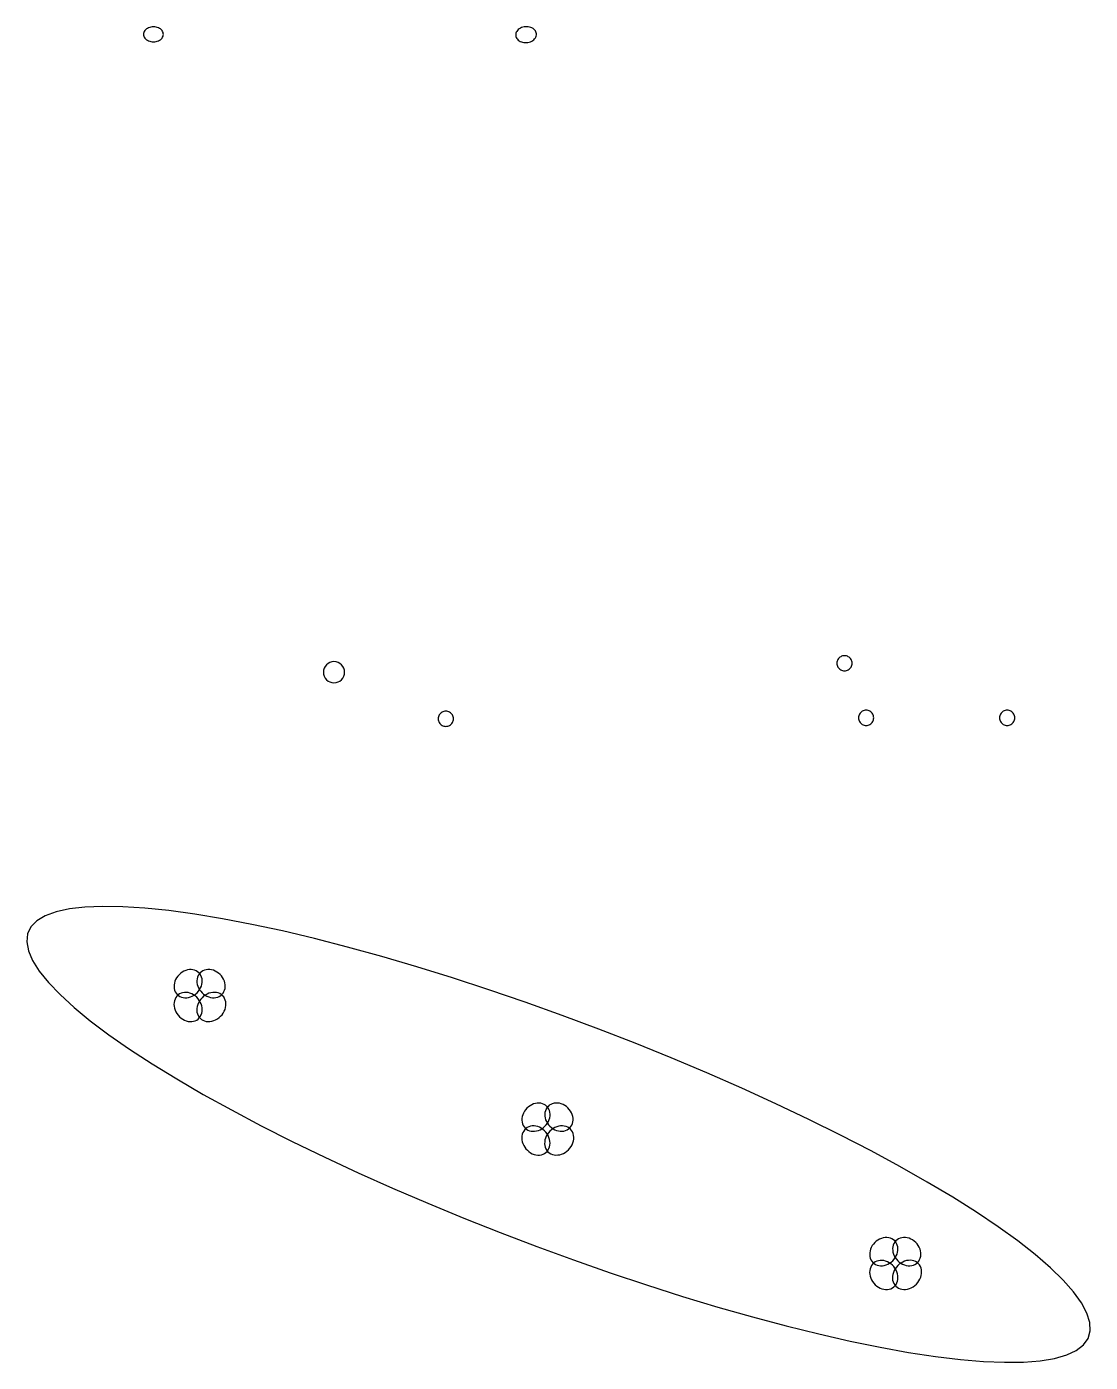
# Model space of a CAD drawing. Extents: x -292 to 292, y -205 to 211.
# Drawn here: x -196.4 to -124.6, y 120.1 to 210.3 of the extents above; entities that cross this region are included whole.
import ezdxf

# ---------------------------------------------------------------- set-up
doc = ezdxf.new("R2010")
doc.units = 0

msp = doc.modelspace()

# ---------------------------------------------------------------- linework, layer by layer
at = {"layer": 'CIRCLES'}
for p, q in [((-176.3, 166.961), (-176.341, 166.827)), ((-176.234, 167.084), (-176.3, 166.961)), ((-176.146, 167.192), (-176.234, 167.084)), ((-176.037, 167.281), (-176.146, 167.192)), ((-175.914, 167.347), (-176.037, 167.281)), ((-175.78, 167.387), (-175.914, 167.347)), ((-175.641, 167.401), (-175.78, 167.387)), ((-175.502, 167.387), (-175.641, 167.401)), ((-175.368, 167.347), (-175.502, 167.387)), ((-175.245, 167.281), (-175.368, 167.347)), ((-175.136, 167.192), (-175.245, 167.281)), ((-175.048, 167.084), (-175.136, 167.192)), ((-174.982, 166.961), (-175.048, 167.084)), ((-174.941, 166.827), (-174.982, 166.961)), ((-176.341, 166.827), (-176.354, 166.687)), ((-176.354, 166.687), (-176.341, 166.548)), ((-176.341, 166.548), (-176.3, 166.414)), ((-176.3, 166.414), (-176.234, 166.291)), ((-176.234, 166.291), (-176.146, 166.183)), ((-176.146, 166.183), (-176.037, 166.094)), ((-176.037, 166.094), (-175.914, 166.028)), ((-175.914, 166.028), (-175.78, 165.988)), ((-175.78, 165.988), (-175.641, 165.974)), ((-175.641, 165.974), (-175.502, 165.988)), ((-175.502, 165.988), (-175.368, 166.028)), ((-175.368, 166.028), (-175.245, 166.094)), ((-175.245, 166.094), (-175.136, 166.183)), ((-175.136, 166.183), (-175.048, 166.291)), ((-175.048, 166.291), (-174.982, 166.414)), ((-174.982, 166.414), (-174.941, 166.548)), ((-174.928, 166.687), (-174.941, 166.827)), ((-174.941, 166.548), (-174.928, 166.687))]:
    msp.add_line(p, q, dxfattribs=at)
at = {"layer": 'ELLIPSES'}
for p, q in [((-188.168, 210.214), (-188.241, 210.177)), ((-188.09, 210.243), (-188.168, 210.214)), ((-188.007, 210.265), (-188.09, 210.243)), ((-187.921, 210.278), (-188.007, 210.265)), ((-187.833, 210.282), (-187.921, 210.278)), ((-187.745, 210.278), (-187.833, 210.282)), ((-187.659, 210.265), (-187.745, 210.278)), ((-187.576, 210.243), (-187.659, 210.265)), ((-187.498, 210.214), (-187.576, 210.243)), ((-187.425, 210.177), (-187.498, 210.214)), ((-163.051, 210.189), (-163.125, 210.144)), ((-162.971, 210.226), (-163.051, 210.189)), ((-162.886, 210.254), (-162.971, 210.226)), ((-162.797, 210.274), (-162.886, 210.254)), ((-162.705, 210.285), (-162.797, 210.274)), ((-162.613, 210.287), (-162.705, 210.285)), ((-162.522, 210.28), (-162.613, 210.287)), ((-162.434, 210.264), (-162.522, 210.28)), ((-162.349, 210.239), (-162.434, 210.264)), ((-162.27, 210.205), (-162.349, 210.239)), ((-162.197, 210.164), (-162.27, 210.205)), ((-188.498, 209.839), (-188.503, 209.772)), ((-188.503, 209.772), (-188.498, 209.706)), ((-188.481, 209.904), (-188.498, 209.839)), ((-188.498, 209.706), (-188.481, 209.64)), ((-188.452, 209.967), (-188.481, 209.904)), ((-188.481, 209.64), (-188.452, 209.577)), ((-188.414, 210.027), (-188.452, 209.967)), ((-188.452, 209.577), (-188.414, 209.517)), ((-188.365, 210.083), (-188.414, 210.027)), ((-188.414, 209.517), (-188.365, 209.462)), ((-188.307, 210.133), (-188.365, 210.083)), ((-188.365, 209.462), (-188.307, 209.412)), ((-188.241, 210.177), (-188.307, 210.133)), ((-188.307, 209.412), (-188.241, 209.368)), ((-188.241, 209.368), (-188.168, 209.331)), ((-188.168, 209.331), (-188.09, 209.301)), ((-188.09, 209.301), (-188.007, 209.28)), ((-187.659, 209.28), (-187.576, 209.301)), ((-187.576, 209.301), (-187.498, 209.331)), ((-187.498, 209.331), (-187.425, 209.368)), ((-187.359, 210.133), (-187.425, 210.177)), ((-187.425, 209.368), (-187.359, 209.412)), ((-187.301, 210.083), (-187.359, 210.133)), ((-187.359, 209.412), (-187.301, 209.462)), ((-187.252, 210.027), (-187.301, 210.083)), ((-187.301, 209.462), (-187.252, 209.517)), ((-187.214, 209.967), (-187.252, 210.027)), ((-187.252, 209.517), (-187.214, 209.577)), ((-187.185, 209.904), (-187.214, 209.967)), ((-187.214, 209.577), (-187.185, 209.64)), ((-187.168, 209.839), (-187.185, 209.904)), ((-187.185, 209.64), (-187.168, 209.706)), ((-187.163, 209.772), (-187.168, 209.839)), ((-187.168, 209.706), (-187.163, 209.772)), ((-163.369, 209.771), (-163.37, 209.7)), ((-163.37, 209.7), (-163.359, 209.631)), ((-163.356, 209.841), (-163.369, 209.771)), ((-163.359, 209.631), (-163.336, 209.564)), ((-163.331, 209.909), (-163.356, 209.841)), ((-163.336, 209.564), (-163.302, 209.499)), ((-163.295, 209.975), (-163.331, 209.909)), ((-163.302, 209.499), (-163.256, 209.44)), ((-163.248, 210.036), (-163.295, 209.975)), ((-163.256, 209.44), (-163.201, 209.385)), ((-163.191, 210.093), (-163.248, 210.036)), ((-163.201, 209.385), (-163.137, 209.337)), ((-163.125, 210.144), (-163.191, 210.093)), ((-163.137, 209.337), (-163.065, 209.295)), ((-163.065, 209.295), (-162.985, 209.262)), ((-162.363, 209.275), (-162.283, 209.312)), ((-162.283, 209.312), (-162.209, 209.356)), ((-162.209, 209.356), (-162.144, 209.407)), ((-162.133, 210.116), (-162.197, 210.164)), ((-162.144, 209.407), (-162.087, 209.464)), ((-162.078, 210.061), (-162.133, 210.116)), ((-162.087, 209.464), (-162.04, 209.526)), ((-162.033, 210.001), (-162.078, 210.061)), ((-162.04, 209.526), (-162.004, 209.592)), ((-161.999, 209.937), (-162.033, 210.001)), ((-162.004, 209.592), (-161.979, 209.66)), ((-161.976, 209.87), (-161.999, 209.937)), ((-161.979, 209.66), (-161.966, 209.73)), ((-161.965, 209.8), (-161.976, 209.87)), ((-161.966, 209.73), (-161.965, 209.8)), ((-188.007, 209.28), (-187.921, 209.267)), ((-187.921, 209.267), (-187.833, 209.262)), ((-187.833, 209.262), (-187.745, 209.267)), ((-187.745, 209.267), (-187.659, 209.28)), ((-162.985, 209.262), (-162.901, 209.237)), ((-162.901, 209.237), (-162.812, 209.221)), ((-162.812, 209.221), (-162.721, 209.213)), ((-162.721, 209.213), (-162.629, 209.215)), ((-162.629, 209.215), (-162.538, 209.226)), ((-162.538, 209.226), (-162.449, 209.246)), ((-162.449, 209.246), (-162.363, 209.275)), ((-141.228, 167.8), (-141.293, 167.787)), ((-141.161, 167.804), (-141.228, 167.8)), ((-141.093, 167.8), (-141.161, 167.804)), ((-141.028, 167.787), (-141.093, 167.8)), ((-141.67, 167.358), (-141.674, 167.291)), ((-141.674, 167.291), (-141.67, 167.224)), ((-141.657, 167.424), (-141.67, 167.358)), ((-141.67, 167.224), (-141.657, 167.158)), ((-141.635, 167.487), (-141.657, 167.424)), ((-141.657, 167.158), (-141.635, 167.094)), ((-141.605, 167.548), (-141.635, 167.487)), ((-141.635, 167.094), (-141.605, 167.034)), ((-141.568, 167.603), (-141.605, 167.548)), ((-141.605, 167.034), (-141.568, 166.978)), ((-141.524, 167.654), (-141.568, 167.603)), ((-141.568, 166.978), (-141.524, 166.928)), ((-141.473, 167.698), (-141.524, 167.654)), ((-141.524, 166.928), (-141.473, 166.883)), ((-141.417, 167.736), (-141.473, 167.698)), ((-141.357, 167.765), (-141.417, 167.736)), ((-141.293, 167.787), (-141.357, 167.765)), ((-140.964, 167.765), (-141.028, 167.787)), ((-140.904, 167.736), (-140.964, 167.765)), ((-140.848, 167.698), (-140.904, 167.736)), ((-140.797, 167.654), (-140.848, 167.698)), ((-140.848, 166.883), (-140.797, 166.928)), ((-140.753, 167.603), (-140.797, 167.654)), ((-140.797, 166.928), (-140.753, 166.978)), ((-140.716, 167.548), (-140.753, 167.603)), ((-140.753, 166.978), (-140.716, 167.034)), ((-140.686, 167.487), (-140.716, 167.548)), ((-140.716, 167.034), (-140.686, 167.094)), ((-140.664, 167.424), (-140.686, 167.487)), ((-140.686, 167.094), (-140.664, 167.158)), ((-140.651, 167.358), (-140.664, 167.424)), ((-140.664, 167.158), (-140.651, 167.224)), ((-140.647, 167.291), (-140.651, 167.358)), ((-140.651, 167.224), (-140.647, 167.291)), ((-141.473, 166.883), (-141.417, 166.846)), ((-141.417, 166.846), (-141.357, 166.816)), ((-141.357, 166.816), (-141.293, 166.795)), ((-141.293, 166.795), (-141.228, 166.781)), ((-141.228, 166.781), (-141.161, 166.777)), ((-141.161, 166.777), (-141.093, 166.781)), ((-141.093, 166.781), (-141.028, 166.795)), ((-141.028, 166.795), (-140.964, 166.816)), ((-140.964, 166.816), (-140.904, 166.846)), ((-140.904, 166.846), (-140.848, 166.883)), ((-168.594, 163.611), (-168.598, 163.544)), ((-168.598, 163.544), (-168.594, 163.477)), ((-168.581, 163.677), (-168.594, 163.611)), ((-168.594, 163.477), (-168.581, 163.411)), ((-168.559, 163.741), (-168.581, 163.677)), ((-168.581, 163.411), (-168.559, 163.348)), ((-168.529, 163.801), (-168.559, 163.741)), ((-168.559, 163.348), (-168.529, 163.287)), ((-168.492, 163.857), (-168.529, 163.801)), ((-168.529, 163.287), (-168.492, 163.232)), ((-168.448, 163.907), (-168.492, 163.857)), ((-168.397, 163.952), (-168.448, 163.907)), ((-168.341, 163.989), (-168.397, 163.952)), ((-168.281, 164.019), (-168.341, 163.989)), ((-168.217, 164.04), (-168.281, 164.019)), ((-168.152, 164.054), (-168.217, 164.04)), ((-168.085, 164.058), (-168.152, 164.054)), ((-168.017, 164.054), (-168.085, 164.058)), ((-167.952, 164.04), (-168.017, 164.054)), ((-167.888, 164.019), (-167.952, 164.04)), ((-167.828, 163.989), (-167.888, 164.019)), ((-167.772, 163.952), (-167.828, 163.989)), ((-167.721, 163.907), (-167.772, 163.952)), ((-167.677, 163.857), (-167.721, 163.907)), ((-167.64, 163.801), (-167.677, 163.857)), ((-167.677, 163.232), (-167.64, 163.287)), ((-167.61, 163.741), (-167.64, 163.801)), ((-167.64, 163.287), (-167.61, 163.348)), ((-167.588, 163.677), (-167.61, 163.741)), ((-167.61, 163.348), (-167.588, 163.411)), ((-167.575, 163.611), (-167.588, 163.677)), ((-167.588, 163.411), (-167.575, 163.477)), ((-167.571, 163.544), (-167.575, 163.611)), ((-167.575, 163.477), (-167.571, 163.544)), ((-140.209, 163.675), (-140.214, 163.608)), ((-140.214, 163.608), (-140.209, 163.541)), ((-140.196, 163.741), (-140.209, 163.675)), ((-140.209, 163.541), (-140.196, 163.475)), ((-140.175, 163.804), (-140.196, 163.741)), ((-140.196, 163.475), (-140.175, 163.411)), ((-140.145, 163.865), (-140.175, 163.804)), ((-140.175, 163.411), (-140.145, 163.351)), ((-140.108, 163.92), (-140.145, 163.865)), ((-140.145, 163.351), (-140.108, 163.295)), ((-140.063, 163.971), (-140.108, 163.92)), ((-140.108, 163.295), (-140.063, 163.245)), ((-140.013, 164.015), (-140.063, 163.971)), ((-139.957, 164.053), (-140.013, 164.015)), ((-139.897, 164.082), (-139.957, 164.053)), ((-139.833, 164.104), (-139.897, 164.082)), ((-139.767, 164.117), (-139.833, 164.104)), ((-139.7, 164.121), (-139.767, 164.117)), ((-139.633, 164.117), (-139.7, 164.121)), ((-139.567, 164.104), (-139.633, 164.117)), ((-139.503, 164.082), (-139.567, 164.104)), ((-139.443, 164.053), (-139.503, 164.082)), ((-139.387, 164.015), (-139.443, 164.053)), ((-139.337, 163.971), (-139.387, 164.015)), ((-139.292, 163.92), (-139.337, 163.971)), ((-139.337, 163.245), (-139.292, 163.295)), ((-139.255, 163.865), (-139.292, 163.92)), ((-139.292, 163.295), (-139.255, 163.351)), ((-139.225, 163.804), (-139.255, 163.865)), ((-139.255, 163.351), (-139.225, 163.411)), ((-139.204, 163.741), (-139.225, 163.804)), ((-139.225, 163.411), (-139.204, 163.475)), ((-139.191, 163.675), (-139.204, 163.741)), ((-139.204, 163.475), (-139.191, 163.541)), ((-139.186, 163.608), (-139.191, 163.675)), ((-139.191, 163.541), (-139.186, 163.608)), ((-130.684, 163.675), (-130.689, 163.608)), ((-130.689, 163.608), (-130.684, 163.541)), ((-130.671, 163.741), (-130.684, 163.675)), ((-130.684, 163.541), (-130.671, 163.475)), ((-130.65, 163.804), (-130.671, 163.741)), ((-130.671, 163.475), (-130.65, 163.411)), ((-130.62, 163.865), (-130.65, 163.804)), ((-130.65, 163.411), (-130.62, 163.351)), ((-130.583, 163.92), (-130.62, 163.865)), ((-130.62, 163.351), (-130.583, 163.295)), ((-130.538, 163.971), (-130.583, 163.92)), ((-130.583, 163.295), (-130.538, 163.245)), ((-130.488, 164.015), (-130.538, 163.971)), ((-130.432, 164.053), (-130.488, 164.015)), ((-130.372, 164.082), (-130.432, 164.053)), ((-130.308, 164.104), (-130.372, 164.082)), ((-130.242, 164.117), (-130.308, 164.104)), ((-130.175, 164.121), (-130.242, 164.117)), ((-130.108, 164.117), (-130.175, 164.121)), ((-130.042, 164.104), (-130.108, 164.117)), ((-129.978, 164.082), (-130.042, 164.104)), ((-129.918, 164.053), (-129.978, 164.082)), ((-129.862, 164.015), (-129.918, 164.053)), ((-129.812, 163.971), (-129.862, 164.015)), ((-129.767, 163.92), (-129.812, 163.971)), ((-129.812, 163.245), (-129.767, 163.295)), ((-129.73, 163.865), (-129.767, 163.92)), ((-129.767, 163.295), (-129.73, 163.351)), ((-129.7, 163.804), (-129.73, 163.865)), ((-129.73, 163.351), (-129.7, 163.411)), ((-129.679, 163.741), (-129.7, 163.804)), ((-129.7, 163.411), (-129.679, 163.475)), ((-129.666, 163.675), (-129.679, 163.741)), ((-129.679, 163.475), (-129.666, 163.541)), ((-129.661, 163.608), (-129.666, 163.675)), ((-129.666, 163.541), (-129.661, 163.608)), ((-168.492, 163.232), (-168.448, 163.181)), ((-168.448, 163.181), (-168.397, 163.137)), ((-168.397, 163.137), (-168.341, 163.099)), ((-168.341, 163.099), (-168.281, 163.07)), ((-168.281, 163.07), (-168.217, 163.048)), ((-168.217, 163.048), (-168.152, 163.035)), ((-168.152, 163.035), (-168.085, 163.031)), ((-168.085, 163.031), (-168.017, 163.035)), ((-168.017, 163.035), (-167.952, 163.048)), ((-167.952, 163.048), (-167.888, 163.07)), ((-167.888, 163.07), (-167.828, 163.099)), ((-167.828, 163.099), (-167.772, 163.137)), ((-167.772, 163.137), (-167.721, 163.181)), ((-167.721, 163.181), (-167.677, 163.232)), ((-140.063, 163.245), (-140.013, 163.2)), ((-140.013, 163.2), (-139.957, 163.163)), ((-139.957, 163.163), (-139.897, 163.133)), ((-139.897, 163.133), (-139.833, 163.112)), ((-139.833, 163.112), (-139.767, 163.098)), ((-139.767, 163.098), (-139.7, 163.094)), ((-139.7, 163.094), (-139.633, 163.098)), ((-139.633, 163.098), (-139.567, 163.112)), ((-139.567, 163.112), (-139.503, 163.133)), ((-139.503, 163.133), (-139.443, 163.163)), ((-139.443, 163.163), (-139.387, 163.2)), ((-139.387, 163.2), (-139.337, 163.245)), ((-130.538, 163.245), (-130.488, 163.2)), ((-130.488, 163.2), (-130.432, 163.163)), ((-130.432, 163.163), (-130.372, 163.133)), ((-130.372, 163.133), (-130.308, 163.112)), ((-130.308, 163.112), (-130.242, 163.098)), ((-130.242, 163.098), (-130.175, 163.094)), ((-130.175, 163.094), (-130.108, 163.098)), ((-130.108, 163.098), (-130.042, 163.112)), ((-130.042, 163.112), (-129.978, 163.133)), ((-129.978, 163.133), (-129.918, 163.163)), ((-129.918, 163.163), (-129.862, 163.2)), ((-129.862, 163.2), (-129.812, 163.245)), ((-193.513, 150.698), (-194.407, 150.501)), ((-192.461, 150.822), (-193.513, 150.698)), ((-191.256, 150.874), (-192.461, 150.822)), ((-189.905, 150.852), (-191.256, 150.874)), ((-188.414, 150.756), (-189.905, 150.852)), ((-186.79, 150.588), (-188.414, 150.756)), ((-195.707, 149.893), (-196.107, 149.486)), ((-195.14, 150.232), (-195.707, 149.893)), ((-194.407, 150.501), (-195.14, 150.232)), ((-185.04, 150.348), (-186.79, 150.588)), ((-183.173, 150.037), (-185.04, 150.348)), ((-181.198, 149.657), (-183.173, 150.037)), ((-196.337, 149.011), (-196.396, 148.472)), ((-196.107, 149.486), (-196.337, 149.011)), ((-179.124, 149.209), (-181.198, 149.657)), ((-176.961, 148.695), (-179.124, 149.209)), ((-196.396, 148.472), (-196.283, 147.872)), ((-174.72, 148.119), (-176.961, 148.695)), ((-172.411, 147.482), (-174.72, 148.119)), ((-196.283, 147.872), (-196, 147.212)), ((-196, 147.212), (-195.548, 146.496)), ((-170.044, 146.788), (-172.411, 147.482)), ((-195.548, 146.496), (-194.929, 145.727)), ((-186.195, 146.157), (-186.273, 146.048)), ((-186.105, 146.258), (-186.195, 146.157)), ((-186.004, 146.349), (-186.105, 146.258)), ((-185.894, 146.427), (-186.004, 146.349)), ((-185.778, 146.492), (-185.894, 146.427)), ((-185.657, 146.543), (-185.778, 146.492)), ((-185.533, 146.578), (-185.657, 146.543)), ((-185.408, 146.598), (-185.533, 146.578)), ((-185.285, 146.601), (-185.408, 146.598)), ((-185.166, 146.588), (-185.285, 146.601)), ((-185.052, 146.559), (-185.166, 146.588)), ((-184.946, 146.514), (-185.052, 146.559)), ((-184.849, 146.454), (-184.946, 146.514)), ((-184.812, 146.195), (-184.856, 146.088)), ((-184.763, 146.381), (-184.849, 146.454)), ((-184.752, 146.293), (-184.812, 146.195)), ((-184.69, 146.295), (-184.763, 146.381)), ((-184.679, 146.38), (-184.752, 146.293)), ((-184.63, 146.198), (-184.69, 146.295)), ((-184.593, 146.454), (-184.679, 146.38)), ((-184.585, 146.092), (-184.63, 146.198)), ((-184.496, 146.515), (-184.593, 146.454)), ((-184.389, 146.561), (-184.496, 146.515)), ((-184.275, 146.592), (-184.389, 146.561)), ((-184.155, 146.606), (-184.275, 146.592)), ((-184.031, 146.605), (-184.155, 146.606)), ((-183.906, 146.586), (-184.031, 146.605)), ((-183.782, 146.552), (-183.906, 146.586)), ((-183.66, 146.503), (-183.782, 146.552)), ((-183.543, 146.439), (-183.66, 146.503)), ((-183.433, 146.362), (-183.543, 146.439)), ((-183.332, 146.272), (-183.433, 146.362)), ((-183.241, 146.172), (-183.332, 146.272)), ((-183.163, 146.063), (-183.241, 146.172)), ((-167.633, 146.04), (-170.044, 146.788)), ((-194.929, 145.727), (-194.145, 144.91)), ((-186.444, 145.562), (-186.447, 145.439)), ((-186.447, 145.439), (-186.434, 145.319)), ((-186.424, 145.687), (-186.444, 145.562)), ((-186.434, 145.319), (-186.405, 145.206)), ((-186.389, 145.811), (-186.424, 145.687)), ((-186.338, 145.932), (-186.389, 145.811)), ((-186.273, 146.048), (-186.338, 145.932)), ((-184.886, 145.973), (-184.898, 145.853)), ((-184.898, 145.853), (-184.895, 145.73)), ((-184.895, 145.73), (-184.875, 145.605)), ((-184.856, 146.088), (-184.886, 145.973)), ((-184.875, 145.605), (-184.84, 145.481)), ((-184.84, 145.481), (-184.789, 145.36)), ((-184.795, 145.14), (-184.717, 145.25)), ((-184.789, 145.36), (-184.723, 145.244)), ((-184.723, 145.244), (-184.644, 145.135)), ((-184.717, 145.25), (-184.652, 145.366)), ((-184.652, 145.366), (-184.601, 145.487)), ((-184.601, 145.487), (-184.566, 145.611)), ((-184.556, 145.978), (-184.585, 146.092)), ((-184.566, 145.611), (-184.546, 145.736)), ((-184.543, 145.859), (-184.556, 145.978)), ((-184.546, 145.736), (-184.543, 145.859)), ((-183.097, 145.947), (-183.163, 146.063)), ((-183.046, 145.826), (-183.097, 145.947)), ((-183.01, 145.702), (-183.046, 145.826)), ((-183.029, 145.219), (-183, 145.334)), ((-182.991, 145.577), (-183.01, 145.702)), ((-183, 145.334), (-182.987, 145.454)), ((-182.987, 145.454), (-182.991, 145.577)), ((-165.187, 145.242), (-167.633, 146.04)), ((-162.719, 144.397), (-165.187, 145.242)), ((-194.145, 144.91), (-193.201, 144.048)), ((-186.442, 144.379), (-186.45, 144.254)), ((-186.418, 144.499), (-186.442, 144.379)), ((-186.378, 144.611), (-186.418, 144.499)), ((-186.405, 145.206), (-186.36, 145.099)), ((-186.323, 144.715), (-186.378, 144.611)), ((-186.36, 145.099), (-186.301, 145.002)), ((-186.254, 144.808), (-186.323, 144.715)), ((-186.301, 145.002), (-186.227, 144.917)), ((-186.172, 144.888), (-186.254, 144.808)), ((-186.227, 144.917), (-186.141, 144.843)), ((-186.078, 144.954), (-186.172, 144.888)), ((-186.141, 144.843), (-186.045, 144.784)), ((-185.974, 145.005), (-186.078, 144.954)), ((-186.045, 144.784), (-185.938, 144.739)), ((-185.862, 145.04), (-185.974, 145.005)), ((-185.938, 144.739), (-185.824, 144.71)), ((-185.744, 145.059), (-185.862, 145.04)), ((-185.824, 144.71), (-185.705, 144.697)), ((-185.622, 145.061), (-185.744, 145.059)), ((-185.705, 144.697), (-185.582, 144.7)), ((-185.497, 145.045), (-185.622, 145.061)), ((-185.582, 144.7), (-185.457, 144.72)), ((-185.373, 145.014), (-185.497, 145.045)), ((-185.457, 144.72), (-185.333, 144.755)), ((-185.25, 144.966), (-185.373, 145.014)), ((-185.333, 144.755), (-185.212, 144.806)), ((-185.132, 144.903), (-185.25, 144.966)), ((-185.212, 144.806), (-185.096, 144.871)), ((-185.02, 144.826), (-185.132, 144.903)), ((-185.096, 144.871), (-184.986, 144.949)), ((-184.916, 144.736), (-185.02, 144.826)), ((-184.986, 144.949), (-184.886, 145.039)), ((-184.822, 144.635), (-184.916, 144.736)), ((-184.886, 145.039), (-184.795, 145.14)), ((-184.795, 144.366), (-184.848, 144.241)), ((-184.74, 144.524), (-184.822, 144.635)), ((-184.727, 144.487), (-184.795, 144.366)), ((-184.671, 144.405), (-184.74, 144.524)), ((-184.646, 144.601), (-184.727, 144.487)), ((-184.615, 144.281), (-184.671, 144.405)), ((-184.552, 144.705), (-184.646, 144.601)), ((-184.644, 145.135), (-184.554, 145.035)), ((-184.554, 145.035), (-184.452, 144.945)), ((-184.447, 144.799), (-184.552, 144.705)), ((-184.452, 144.945), (-184.342, 144.868)), ((-184.333, 144.881), (-184.447, 144.799)), ((-184.342, 144.868), (-184.225, 144.804)), ((-184.213, 144.949), (-184.333, 144.881)), ((-184.225, 144.804), (-184.104, 144.754)), ((-184.087, 145.002), (-184.213, 144.949)), ((-184.104, 144.754), (-183.979, 144.72)), ((-183.959, 145.039), (-184.087, 145.002)), ((-183.979, 144.72), (-183.854, 144.702)), ((-183.83, 145.06), (-183.959, 145.039)), ((-183.854, 144.702), (-183.731, 144.7)), ((-183.702, 145.064), (-183.83, 145.06)), ((-183.731, 144.7), (-183.611, 144.715)), ((-183.579, 145.051), (-183.702, 145.064)), ((-183.611, 144.715), (-183.497, 144.746)), ((-183.461, 145.021), (-183.579, 145.051)), ((-183.497, 144.746), (-183.39, 144.792)), ((-183.352, 144.976), (-183.461, 145.021)), ((-183.39, 144.792), (-183.293, 144.852)), ((-183.252, 144.915), (-183.352, 144.976)), ((-183.293, 144.852), (-183.207, 144.927)), ((-183.163, 144.839), (-183.252, 144.915)), ((-183.207, 144.927), (-183.134, 145.014)), ((-183.088, 144.751), (-183.163, 144.839)), ((-183.134, 145.014), (-183.074, 145.112)), ((-183.027, 144.651), (-183.088, 144.751)), ((-183.074, 145.112), (-183.029, 145.219)), ((-182.981, 144.541), (-183.027, 144.651)), ((-182.952, 144.424), (-182.981, 144.541)), ((-182.939, 144.3), (-182.952, 144.424)), ((-160.24, 143.51), (-162.719, 144.397)), ((-193.201, 144.048), (-192.101, 143.145)), ((-186.45, 144.254), (-186.442, 144.125)), ((-186.442, 144.125), (-186.417, 143.996)), ((-186.417, 143.996), (-186.377, 143.869)), ((-186.377, 143.869), (-186.322, 143.744)), ((-186.322, 143.744), (-186.252, 143.626)), ((-186.252, 143.626), (-186.17, 143.515)), ((-186.17, 143.515), (-186.076, 143.414)), ((-184.906, 143.983), (-184.91, 143.856)), ((-184.91, 143.856), (-184.897, 143.733)), ((-184.885, 144.112), (-184.906, 143.983)), ((-184.897, 143.733), (-184.868, 143.615)), ((-184.848, 144.241), (-184.885, 144.112)), ((-184.868, 143.615), (-184.822, 143.505)), ((-184.822, 143.505), (-184.761, 143.405)), ((-184.739, 143.342), (-184.67, 143.435)), ((-184.67, 143.435), (-184.614, 143.538)), ((-184.575, 144.153), (-184.615, 144.281)), ((-184.614, 143.538), (-184.574, 143.651)), ((-184.551, 144.024), (-184.575, 144.153)), ((-184.574, 143.651), (-184.55, 143.771)), ((-184.542, 143.896), (-184.551, 144.024)), ((-184.55, 143.771), (-184.542, 143.896)), ((-183.402, 143.357), (-183.297, 143.451)), ((-183.297, 143.451), (-183.203, 143.556)), ((-183.203, 143.556), (-183.122, 143.669)), ((-183.122, 143.669), (-183.054, 143.79)), ((-183.054, 143.79), (-183.001, 143.916)), ((-183.001, 143.916), (-182.963, 144.044)), ((-182.963, 144.044), (-182.943, 144.173)), ((-182.943, 144.173), (-182.939, 144.3)), ((-157.762, 142.584), (-160.24, 143.51)), ((-192.101, 143.145), (-190.85, 142.205)), ((-186.076, 143.414), (-185.972, 143.324)), ((-185.972, 143.324), (-185.86, 143.247)), ((-185.86, 143.247), (-185.742, 143.184)), ((-185.742, 143.184), (-185.62, 143.136)), ((-185.62, 143.136), (-185.495, 143.104)), ((-185.495, 143.104), (-185.371, 143.089)), ((-185.371, 143.089), (-185.248, 143.091)), ((-185.248, 143.091), (-185.13, 143.11)), ((-185.13, 143.11), (-185.018, 143.145)), ((-185.018, 143.145), (-184.915, 143.196)), ((-184.915, 143.196), (-184.821, 143.262)), ((-184.821, 143.262), (-184.739, 143.342)), ((-184.761, 143.405), (-184.686, 143.317)), ((-184.686, 143.317), (-184.597, 143.242)), ((-184.597, 143.242), (-184.497, 143.181)), ((-184.497, 143.181), (-184.388, 143.135)), ((-184.388, 143.135), (-184.27, 143.105)), ((-184.27, 143.105), (-184.146, 143.093)), ((-184.146, 143.093), (-184.019, 143.096)), ((-184.019, 143.096), (-183.89, 143.117)), ((-183.89, 143.117), (-183.762, 143.154)), ((-183.762, 143.154), (-183.636, 143.207)), ((-183.636, 143.207), (-183.516, 143.275)), ((-183.516, 143.275), (-183.402, 143.357)), ((-155.297, 141.625), (-157.762, 142.584)), ((-190.85, 142.205), (-189.455, 141.233)), ((-189.455, 141.233), (-187.921, 140.234)), ((-152.856, 140.636), (-155.297, 141.625)), ((-187.921, 140.234), (-186.257, 139.213)), ((-150.452, 139.623), (-152.856, 140.636)), ((-186.257, 139.213), (-184.47, 138.173)), ((-148.096, 138.59), (-150.452, 139.623)), ((-184.47, 138.173), (-182.568, 137.12)), ((-145.799, 137.542), (-148.096, 138.59)), ((-182.568, 137.12), (-180.561, 136.06)), ((-162.7, 137.14), (-162.778, 137.031)), ((-162.61, 137.241), (-162.7, 137.14)), ((-162.509, 137.332), (-162.61, 137.241)), ((-162.399, 137.41), (-162.509, 137.332)), ((-162.283, 137.475), (-162.399, 137.41)), ((-162.162, 137.526), (-162.283, 137.475)), ((-162.038, 137.561), (-162.162, 137.526)), ((-161.913, 137.581), (-162.038, 137.561)), ((-161.79, 137.584), (-161.913, 137.581)), ((-161.671, 137.571), (-161.79, 137.584)), ((-161.557, 137.542), (-161.671, 137.571)), ((-161.451, 137.497), (-161.557, 137.542)), ((-161.354, 137.437), (-161.451, 137.497)), ((-161.317, 137.178), (-161.361, 137.071)), ((-161.268, 137.364), (-161.354, 137.437)), ((-161.257, 137.276), (-161.317, 137.178)), ((-161.195, 137.278), (-161.268, 137.364)), ((-161.184, 137.363), (-161.257, 137.276)), ((-161.135, 137.181), (-161.195, 137.278)), ((-161.098, 137.437), (-161.184, 137.363)), ((-161.09, 137.075), (-161.135, 137.181)), ((-161.001, 137.498), (-161.098, 137.437)), ((-160.894, 137.544), (-161.001, 137.498)), ((-160.78, 137.575), (-160.894, 137.544)), ((-160.66, 137.589), (-160.78, 137.575)), ((-160.536, 137.588), (-160.66, 137.589)), ((-160.411, 137.569), (-160.536, 137.588)), ((-160.287, 137.535), (-160.411, 137.569)), ((-160.165, 137.486), (-160.287, 137.535)), ((-160.048, 137.422), (-160.165, 137.486)), ((-159.938, 137.345), (-160.048, 137.422)), ((-159.837, 137.255), (-159.938, 137.345)), ((-159.746, 137.155), (-159.837, 137.255)), ((-159.668, 137.046), (-159.746, 137.155)), ((-143.572, 136.484), (-145.799, 137.542)), ((-162.949, 136.545), (-162.952, 136.422)), ((-162.952, 136.422), (-162.939, 136.302)), ((-162.929, 136.67), (-162.949, 136.545)), ((-162.939, 136.302), (-162.91, 136.189)), ((-162.894, 136.794), (-162.929, 136.67)), ((-162.843, 136.915), (-162.894, 136.794)), ((-162.778, 137.031), (-162.843, 136.915)), ((-161.391, 136.956), (-161.403, 136.836)), ((-161.403, 136.836), (-161.4, 136.713)), ((-161.4, 136.713), (-161.38, 136.588)), ((-161.361, 137.071), (-161.391, 136.956)), ((-161.38, 136.588), (-161.345, 136.464)), ((-161.345, 136.464), (-161.294, 136.343)), ((-161.3, 136.123), (-161.222, 136.233)), ((-161.294, 136.343), (-161.228, 136.227)), ((-161.228, 136.227), (-161.149, 136.118)), ((-161.222, 136.233), (-161.157, 136.349)), ((-161.157, 136.349), (-161.106, 136.47)), ((-161.106, 136.47), (-161.071, 136.594)), ((-161.061, 136.961), (-161.09, 137.075)), ((-161.071, 136.594), (-161.051, 136.719)), ((-161.048, 136.842), (-161.061, 136.961)), ((-161.051, 136.719), (-161.048, 136.842)), ((-159.602, 136.93), (-159.668, 137.046)), ((-159.551, 136.809), (-159.602, 136.93)), ((-159.515, 136.685), (-159.551, 136.809)), ((-159.534, 136.202), (-159.505, 136.317)), ((-159.496, 136.56), (-159.515, 136.685)), ((-159.505, 136.317), (-159.492, 136.437)), ((-159.492, 136.437), (-159.496, 136.56)), ((-141.425, 135.421), (-143.572, 136.484)), ((-180.561, 136.06), (-178.458, 134.997)), ((-162.947, 135.362), (-162.955, 135.237)), ((-162.923, 135.482), (-162.947, 135.362)), ((-162.883, 135.594), (-162.923, 135.482)), ((-162.91, 136.189), (-162.865, 136.082)), ((-162.828, 135.698), (-162.883, 135.594)), ((-162.865, 136.082), (-162.806, 135.985)), ((-162.759, 135.791), (-162.828, 135.698)), ((-162.806, 135.985), (-162.732, 135.9)), ((-162.677, 135.871), (-162.759, 135.791)), ((-162.732, 135.9), (-162.646, 135.826)), ((-162.583, 135.937), (-162.677, 135.871)), ((-162.646, 135.826), (-162.55, 135.767)), ((-162.479, 135.988), (-162.583, 135.937)), ((-162.55, 135.767), (-162.443, 135.722)), ((-162.367, 136.023), (-162.479, 135.988)), ((-162.443, 135.722), (-162.329, 135.693)), ((-162.249, 136.042), (-162.367, 136.023)), ((-162.329, 135.693), (-162.21, 135.68)), ((-162.127, 136.044), (-162.249, 136.042)), ((-162.21, 135.68), (-162.087, 135.683)), ((-162.002, 136.028), (-162.127, 136.044)), ((-162.087, 135.683), (-161.962, 135.703)), ((-161.878, 135.997), (-162.002, 136.028)), ((-161.962, 135.703), (-161.838, 135.738)), ((-161.755, 135.949), (-161.878, 135.997)), ((-161.838, 135.738), (-161.717, 135.789)), ((-161.637, 135.886), (-161.755, 135.949)), ((-161.717, 135.789), (-161.601, 135.854)), ((-161.525, 135.809), (-161.637, 135.886)), ((-161.601, 135.854), (-161.491, 135.932)), ((-161.421, 135.719), (-161.525, 135.809)), ((-161.491, 135.932), (-161.391, 136.022)), ((-161.327, 135.618), (-161.421, 135.719)), ((-161.391, 136.022), (-161.3, 136.123)), ((-161.3, 135.349), (-161.353, 135.224)), ((-161.245, 135.507), (-161.327, 135.618)), ((-161.232, 135.47), (-161.3, 135.349)), ((-161.176, 135.388), (-161.245, 135.507)), ((-161.151, 135.584), (-161.232, 135.47)), ((-161.12, 135.264), (-161.176, 135.388)), ((-161.057, 135.688), (-161.151, 135.584)), ((-161.149, 136.118), (-161.058, 136.018)), ((-161.058, 136.018), (-160.957, 135.928)), ((-160.952, 135.782), (-161.057, 135.688)), ((-160.957, 135.928), (-160.847, 135.851)), ((-160.838, 135.864), (-160.952, 135.782)), ((-160.847, 135.851), (-160.73, 135.787)), ((-160.718, 135.932), (-160.838, 135.864)), ((-160.73, 135.787), (-160.609, 135.737)), ((-160.592, 135.985), (-160.718, 135.932)), ((-160.609, 135.737), (-160.484, 135.703)), ((-160.464, 136.022), (-160.592, 135.985)), ((-160.484, 135.703), (-160.359, 135.685)), ((-160.335, 136.043), (-160.464, 136.022)), ((-160.359, 135.685), (-160.236, 135.683)), ((-160.207, 136.047), (-160.335, 136.043)), ((-160.236, 135.683), (-160.116, 135.698)), ((-160.084, 136.034), (-160.207, 136.047)), ((-160.116, 135.698), (-160.002, 135.729)), ((-159.966, 136.004), (-160.084, 136.034)), ((-160.002, 135.729), (-159.895, 135.775)), ((-159.857, 135.959), (-159.966, 136.004)), ((-159.895, 135.775), (-159.798, 135.835)), ((-159.757, 135.898), (-159.857, 135.959)), ((-159.798, 135.835), (-159.712, 135.91)), ((-159.668, 135.822), (-159.757, 135.898)), ((-159.712, 135.91), (-159.639, 135.997)), ((-159.593, 135.734), (-159.668, 135.822)), ((-159.639, 135.997), (-159.579, 136.095)), ((-159.532, 135.634), (-159.593, 135.734)), ((-159.579, 136.095), (-159.534, 136.202)), ((-159.486, 135.524), (-159.532, 135.634)), ((-159.457, 135.407), (-159.486, 135.524)), ((-159.444, 135.283), (-159.457, 135.407)), ((-139.369, 134.359), (-141.425, 135.421)), ((-178.458, 134.997), (-176.27, 133.936)), ((-162.955, 135.237), (-162.947, 135.108)), ((-162.947, 135.108), (-162.922, 134.979)), ((-162.922, 134.979), (-162.882, 134.852)), ((-162.882, 134.852), (-162.827, 134.727)), ((-162.827, 134.727), (-162.757, 134.609)), ((-162.757, 134.609), (-162.675, 134.498)), ((-162.675, 134.498), (-162.581, 134.397)), ((-161.411, 134.966), (-161.415, 134.839)), ((-161.415, 134.839), (-161.402, 134.716)), ((-161.39, 135.095), (-161.411, 134.966)), ((-161.402, 134.716), (-161.373, 134.598)), ((-161.353, 135.224), (-161.39, 135.095)), ((-161.373, 134.598), (-161.327, 134.488)), ((-161.327, 134.488), (-161.266, 134.388)), ((-161.244, 134.325), (-161.175, 134.418)), ((-161.175, 134.418), (-161.119, 134.521)), ((-161.08, 135.136), (-161.12, 135.264)), ((-161.119, 134.521), (-161.079, 134.634)), ((-161.056, 135.007), (-161.08, 135.136)), ((-161.079, 134.634), (-161.055, 134.754)), ((-161.047, 134.879), (-161.056, 135.007)), ((-161.055, 134.754), (-161.047, 134.879)), ((-159.907, 134.34), (-159.802, 134.434)), ((-159.802, 134.434), (-159.708, 134.539)), ((-159.708, 134.539), (-159.627, 134.652)), ((-159.627, 134.652), (-159.559, 134.773)), ((-159.559, 134.773), (-159.506, 134.899)), ((-159.506, 134.899), (-159.468, 135.027)), ((-159.468, 135.027), (-159.448, 135.156)), ((-159.448, 135.156), (-159.444, 135.283)), ((-176.27, 133.936), (-174.006, 132.883)), ((-162.581, 134.397), (-162.477, 134.307)), ((-162.477, 134.307), (-162.365, 134.23)), ((-162.365, 134.23), (-162.247, 134.167)), ((-162.247, 134.167), (-162.125, 134.119)), ((-162.125, 134.119), (-162, 134.087)), ((-162, 134.087), (-161.876, 134.072)), ((-161.876, 134.072), (-161.753, 134.074)), ((-161.753, 134.074), (-161.635, 134.093)), ((-161.635, 134.093), (-161.523, 134.128)), ((-161.523, 134.128), (-161.42, 134.179)), ((-161.42, 134.179), (-161.326, 134.245)), ((-161.326, 134.245), (-161.244, 134.325)), ((-161.266, 134.388), (-161.191, 134.3)), ((-161.191, 134.3), (-161.102, 134.225)), ((-161.102, 134.225), (-161.002, 134.164)), ((-161.002, 134.164), (-160.893, 134.118)), ((-160.893, 134.118), (-160.775, 134.088)), ((-160.775, 134.088), (-160.651, 134.076)), ((-160.651, 134.076), (-160.524, 134.079)), ((-160.524, 134.079), (-160.395, 134.1)), ((-160.395, 134.1), (-160.267, 134.137)), ((-160.267, 134.137), (-160.141, 134.19)), ((-160.141, 134.19), (-160.021, 134.258)), ((-160.021, 134.258), (-159.907, 134.34)), ((-137.413, 133.302), (-139.369, 134.359)), ((-174.006, 132.883), (-171.678, 131.841)), ((-135.568, 132.255), (-137.413, 133.302)), ((-171.678, 131.841), (-169.297, 130.818)), ((-133.841, 131.224), (-135.568, 132.255)), ((-169.297, 130.818), (-166.873, 129.816)), ((-132.241, 130.213), (-133.841, 131.224)), ((-130.776, 129.227), (-132.241, 130.213)), ((-166.873, 129.816), (-164.419, 128.841)), ((-129.452, 128.271), (-130.776, 129.227)), ((-164.419, 128.841), (-161.946, 127.898)), ((-139.114, 128.165), (-139.205, 128.065)), ((-139.013, 128.255), (-139.114, 128.165)), ((-138.903, 128.333), (-139.013, 128.255)), ((-138.786, 128.397), (-138.903, 128.333)), ((-138.665, 128.447), (-138.786, 128.397)), ((-138.541, 128.482), (-138.665, 128.447)), ((-138.416, 128.501), (-138.541, 128.482)), ((-138.293, 128.503), (-138.416, 128.501)), ((-138.174, 128.49), (-138.293, 128.503)), ((-138.06, 128.46), (-138.174, 128.49)), ((-137.954, 128.415), (-138.06, 128.46)), ((-137.857, 128.355), (-137.954, 128.415)), ((-137.771, 128.281), (-137.857, 128.355)), ((-137.766, 128.192), (-137.825, 128.094)), ((-137.698, 128.195), (-137.771, 128.281)), ((-137.693, 128.279), (-137.766, 128.192)), ((-137.639, 128.097), (-137.698, 128.195)), ((-137.607, 128.353), (-137.693, 128.279)), ((-137.51, 128.414), (-137.607, 128.353)), ((-137.404, 128.46), (-137.51, 128.414)), ((-137.29, 128.491), (-137.404, 128.46)), ((-137.171, 128.505), (-137.29, 128.491)), ((-137.047, 128.503), (-137.171, 128.505)), ((-136.922, 128.485), (-137.047, 128.503)), ((-136.798, 128.451), (-136.922, 128.485)), ((-136.676, 128.402), (-136.798, 128.451)), ((-136.559, 128.338), (-136.676, 128.402)), ((-136.449, 128.261), (-136.559, 128.338)), ((-136.348, 128.172), (-136.449, 128.261)), ((-136.257, 128.072), (-136.348, 128.172)), ((-128.276, 127.349), (-129.452, 128.271)), ((-161.946, 127.898), (-159.466, 126.991)), ((-139.456, 127.47), (-139.459, 127.347)), ((-139.459, 127.347), (-139.447, 127.228)), ((-139.436, 127.595), (-139.456, 127.47)), ((-139.447, 127.228), (-139.418, 127.113)), ((-139.4, 127.719), (-139.436, 127.595)), ((-139.349, 127.84), (-139.4, 127.719)), ((-139.284, 127.956), (-139.349, 127.84)), ((-139.205, 128.065), (-139.284, 127.956)), ((-137.897, 127.873), (-137.91, 127.753)), ((-137.91, 127.753), (-137.906, 127.63)), ((-137.906, 127.63), (-137.886, 127.505)), ((-137.869, 127.987), (-137.897, 127.873)), ((-137.886, 127.505), (-137.849, 127.381)), ((-137.825, 128.094), (-137.869, 127.987)), ((-137.849, 127.381), (-137.798, 127.26)), ((-137.798, 127.26), (-137.732, 127.145)), ((-137.729, 127.148), (-137.663, 127.265)), ((-137.663, 127.265), (-137.612, 127.385)), ((-137.594, 127.991), (-137.639, 128.097)), ((-137.612, 127.385), (-137.576, 127.509)), ((-137.566, 127.877), (-137.594, 127.991)), ((-137.576, 127.509), (-137.557, 127.634)), ((-137.553, 127.757), (-137.566, 127.877)), ((-137.557, 127.634), (-137.553, 127.757)), ((-136.177, 127.963), (-136.257, 128.072)), ((-136.111, 127.847), (-136.177, 127.963)), ((-136.06, 127.726), (-136.111, 127.847)), ((-136.024, 127.603), (-136.06, 127.726)), ((-136.041, 127.12), (-136.012, 127.235)), ((-136.004, 127.478), (-136.024, 127.603)), ((-136.012, 127.235), (-136, 127.355)), ((-136, 127.355), (-136.004, 127.478)), ((-127.253, 126.465), (-128.276, 127.349)), ((-159.466, 126.991), (-156.991, 126.125)), ((-139.43, 126.399), (-139.454, 126.279)), ((-139.39, 126.511), (-139.43, 126.399)), ((-139.418, 127.113), (-139.373, 127.007)), ((-139.335, 126.615), (-139.39, 126.511)), ((-139.373, 127.007), (-139.314, 126.91)), ((-139.265, 126.708), (-139.335, 126.615)), ((-139.314, 126.91), (-139.241, 126.823)), ((-139.183, 126.788), (-139.265, 126.708)), ((-139.241, 126.823), (-139.156, 126.75)), ((-139.089, 126.854), (-139.183, 126.788)), ((-139.156, 126.75), (-139.059, 126.689)), ((-138.986, 126.906), (-139.089, 126.854)), ((-139.059, 126.689), (-138.953, 126.644)), ((-138.874, 126.941), (-138.986, 126.906)), ((-138.953, 126.644), (-138.839, 126.614)), ((-138.755, 126.96), (-138.874, 126.941)), ((-138.839, 126.614), (-138.719, 126.601)), ((-138.633, 126.962), (-138.755, 126.96)), ((-138.719, 126.601), (-138.596, 126.603)), ((-138.508, 126.948), (-138.633, 126.962)), ((-138.596, 126.603), (-138.471, 126.622)), ((-138.384, 126.916), (-138.508, 126.948)), ((-138.471, 126.622), (-138.347, 126.657)), ((-138.261, 126.869), (-138.384, 126.916)), ((-138.347, 126.657), (-138.226, 126.707)), ((-138.143, 126.806), (-138.261, 126.869)), ((-138.226, 126.707), (-138.109, 126.771)), ((-138.031, 126.729), (-138.143, 126.806)), ((-138.109, 126.771), (-137.999, 126.849)), ((-137.927, 126.639), (-138.031, 126.729)), ((-137.999, 126.849), (-137.898, 126.939)), ((-137.833, 126.538), (-137.927, 126.639)), ((-137.898, 126.939), (-137.808, 127.039)), ((-137.751, 126.427), (-137.833, 126.538)), ((-137.808, 127.039), (-137.729, 127.148)), ((-137.737, 126.389), (-137.805, 126.269)), ((-137.681, 126.309), (-137.751, 126.427)), ((-137.656, 126.503), (-137.737, 126.389)), ((-137.732, 127.145), (-137.653, 127.036)), ((-137.626, 126.185), (-137.681, 126.309)), ((-137.562, 126.608), (-137.656, 126.503)), ((-137.653, 127.036), (-137.562, 126.936)), ((-137.562, 126.936), (-137.46, 126.847)), ((-137.457, 126.702), (-137.562, 126.608)), ((-137.46, 126.847), (-137.35, 126.769)), ((-137.343, 126.783), (-137.457, 126.702)), ((-137.35, 126.769), (-137.233, 126.705)), ((-137.223, 126.851), (-137.343, 126.783)), ((-137.233, 126.705), (-137.111, 126.656)), ((-137.097, 126.904), (-137.223, 126.851)), ((-137.111, 126.656), (-136.987, 126.622)), ((-136.969, 126.942), (-137.097, 126.904)), ((-136.987, 126.622), (-136.862, 126.604)), ((-136.84, 126.962), (-136.969, 126.942)), ((-136.862, 126.604), (-136.739, 126.602)), ((-136.712, 126.966), (-136.84, 126.962)), ((-136.739, 126.602), (-136.619, 126.617)), ((-136.589, 126.953), (-136.712, 126.966)), ((-136.619, 126.617), (-136.505, 126.648)), ((-136.471, 126.924), (-136.589, 126.953)), ((-136.505, 126.648), (-136.399, 126.694)), ((-136.362, 126.878), (-136.471, 126.924)), ((-136.399, 126.694), (-136.302, 126.754)), ((-136.262, 126.817), (-136.362, 126.878)), ((-136.302, 126.754), (-136.217, 126.829)), ((-136.173, 126.742), (-136.262, 126.817)), ((-136.217, 126.829), (-136.144, 126.916)), ((-136.098, 126.653), (-136.173, 126.742)), ((-136.144, 126.916), (-136.085, 127.013)), ((-136.037, 126.554), (-136.098, 126.653)), ((-136.085, 127.013), (-136.041, 127.12)), ((-135.991, 126.444), (-136.037, 126.554)), ((-135.962, 126.326), (-135.991, 126.444)), ((-135.949, 126.203), (-135.962, 126.326)), ((-126.389, 125.625), (-127.253, 126.465)), ((-156.991, 126.125), (-154.533, 125.303)), ((-139.454, 126.279), (-139.462, 126.153)), ((-139.462, 126.153), (-139.454, 126.025)), ((-139.454, 126.025), (-139.429, 125.896)), ((-139.429, 125.896), (-139.389, 125.768)), ((-139.389, 125.768), (-139.333, 125.644)), ((-139.333, 125.644), (-139.264, 125.526)), ((-139.264, 125.526), (-139.181, 125.415)), ((-139.181, 125.415), (-139.088, 125.314)), ((-137.916, 125.886), (-137.92, 125.759)), ((-137.92, 125.759), (-137.907, 125.635)), ((-137.895, 126.015), (-137.916, 125.886)), ((-137.907, 125.635), (-137.878, 125.517)), ((-137.858, 126.143), (-137.895, 126.015)), ((-137.878, 125.517), (-137.832, 125.408)), ((-137.805, 126.269), (-137.858, 126.143)), ((-137.832, 125.408), (-137.771, 125.308)), ((-137.68, 125.338), (-137.625, 125.442)), ((-137.585, 126.057), (-137.626, 126.185)), ((-137.625, 125.442), (-137.585, 125.555)), ((-137.561, 125.928), (-137.585, 126.057)), ((-137.585, 125.555), (-137.561, 125.675)), ((-137.553, 125.8), (-137.561, 125.928)), ((-137.561, 125.675), (-137.553, 125.8)), ((-136.307, 125.353), (-136.213, 125.458)), ((-136.213, 125.458), (-136.132, 125.572)), ((-136.132, 125.572), (-136.064, 125.692)), ((-136.064, 125.692), (-136.011, 125.818)), ((-136.011, 125.818), (-135.973, 125.946)), ((-135.973, 125.946), (-135.953, 126.075)), ((-135.953, 126.075), (-135.949, 126.203)), ((-125.687, 124.832), (-126.389, 125.625)), ((-154.533, 125.303), (-152.102, 124.529)), ((-152.102, 124.529), (-149.712, 123.808)), ((-139.088, 125.314), (-138.984, 125.224)), ((-138.984, 125.224), (-138.872, 125.147)), ((-138.872, 125.147), (-138.753, 125.084)), ((-138.753, 125.084), (-138.631, 125.037)), ((-138.631, 125.037), (-138.506, 125.006)), ((-138.506, 125.006), (-138.381, 124.991)), ((-138.381, 124.991), (-138.259, 124.993)), ((-138.259, 124.993), (-138.141, 125.012)), ((-138.141, 125.012), (-138.029, 125.047)), ((-138.029, 125.047), (-137.925, 125.099)), ((-137.925, 125.099), (-137.831, 125.165)), ((-137.831, 125.165), (-137.749, 125.245)), ((-137.771, 125.308), (-137.696, 125.22)), ((-137.749, 125.245), (-137.68, 125.338)), ((-137.696, 125.22), (-137.607, 125.144)), ((-137.607, 125.144), (-137.507, 125.083)), ((-137.507, 125.083), (-137.398, 125.037)), ((-137.398, 125.037), (-137.28, 125.008)), ((-137.28, 125.008), (-137.156, 124.995)), ((-137.156, 124.995), (-137.029, 124.999)), ((-137.029, 124.999), (-136.9, 125.02)), ((-136.9, 125.02), (-136.772, 125.057)), ((-136.772, 125.057), (-136.646, 125.11)), ((-136.646, 125.11), (-136.526, 125.178)), ((-136.526, 125.178), (-136.412, 125.259)), ((-136.412, 125.259), (-136.307, 125.353)), ((-125.151, 124.089), (-125.687, 124.832)), ((-149.712, 123.808), (-147.373, 123.142)), ((-124.783, 123.401), (-125.151, 124.089)), ((-147.373, 123.142), (-145.096, 122.535)), ((-124.585, 122.77), (-124.783, 123.401)), ((-124.558, 122.2), (-124.585, 122.77)), ((-145.096, 122.535), (-142.893, 121.99)), ((-142.893, 121.99), (-140.773, 121.509)), ((-124.703, 121.693), (-124.558, 122.2)), ((-140.773, 121.509), (-138.748, 121.094)), ((-138.748, 121.094), (-136.826, 120.748)), ((-125.502, 120.878), (-125.018, 121.252)), ((-125.018, 121.252), (-124.703, 121.693)), ((-136.826, 120.748), (-135.016, 120.473)), ((-135.016, 120.473), (-133.328, 120.268)), ((-133.328, 120.268), (-131.769, 120.137)), ((-131.769, 120.137), (-130.347, 120.078)), ((-130.347, 120.078), (-129.069, 120.092)), ((-129.069, 120.092), (-127.94, 120.18)), ((-127.94, 120.18), (-126.966, 120.341)), ((-126.966, 120.341), (-126.152, 120.574)), ((-126.152, 120.574), (-125.502, 120.878))]:
    msp.add_line(p, q, dxfattribs=at)

doc.saveas('drawing.dxf')
